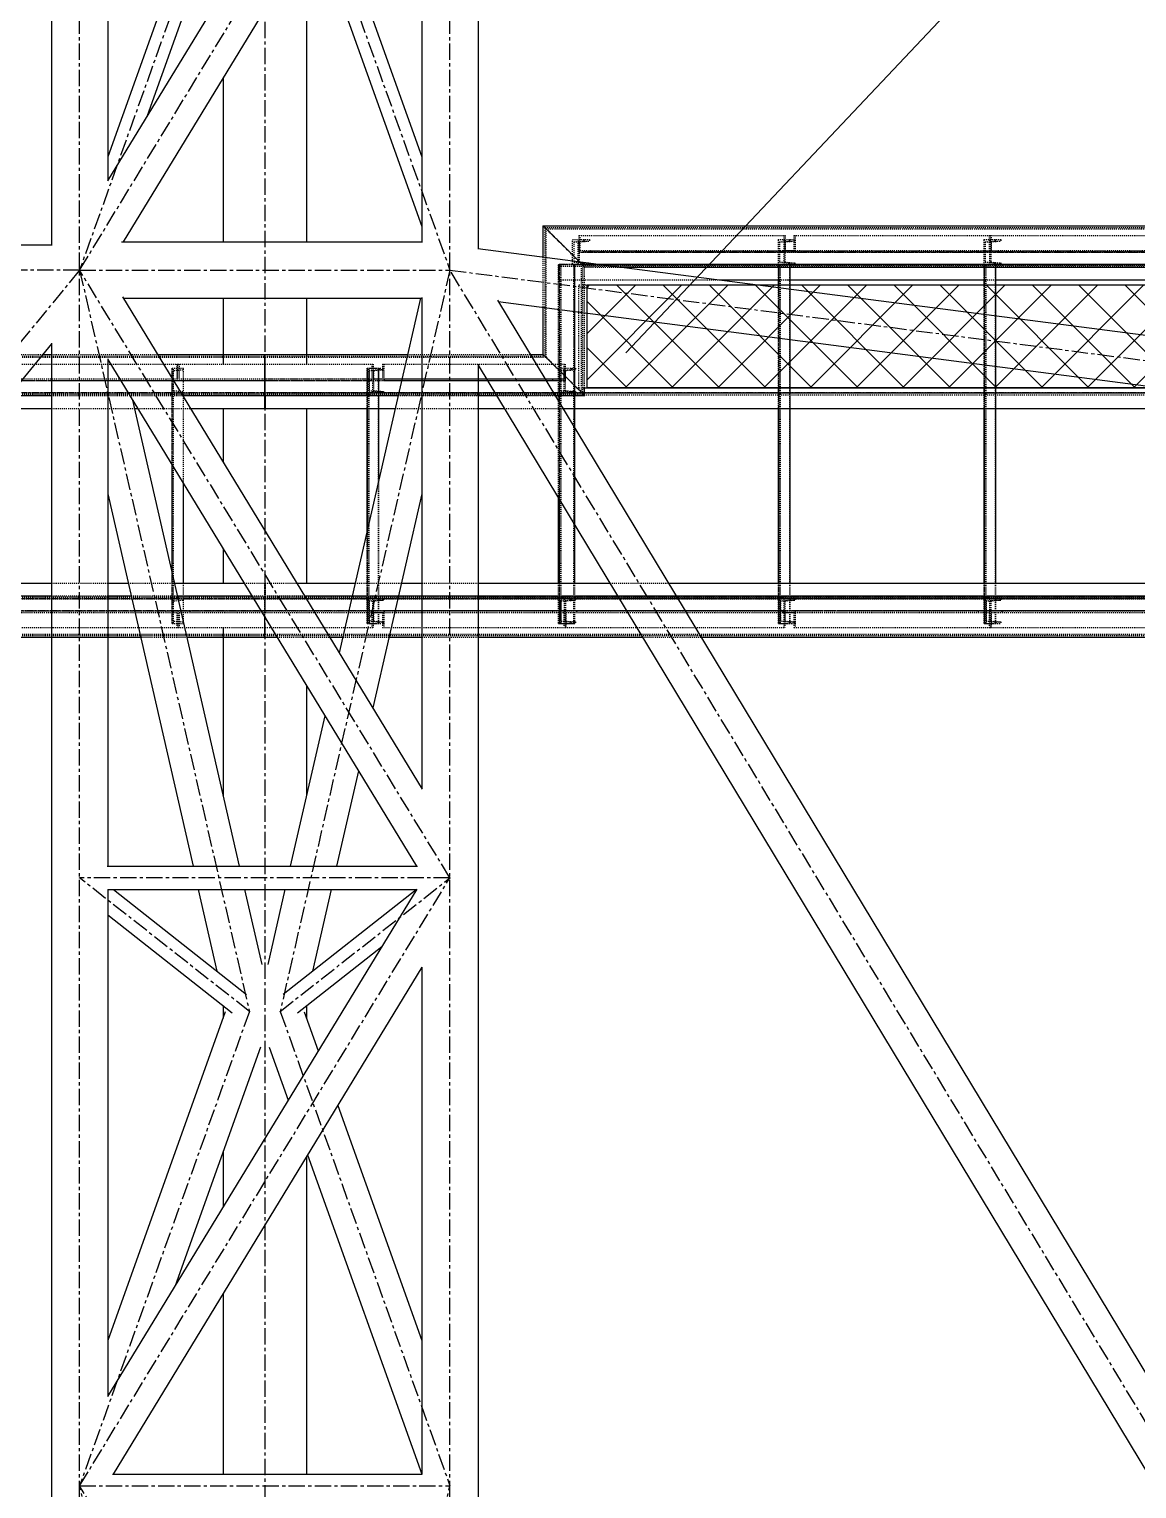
# Model space of a CAD drawing. Header units: millimetres. Extents: x 5143 to 30813, y 232 to 21408.
# Drawn here: x 21620 to 22159, y 16928 to 17637 of the extents above; entities that cross this region are included whole.
import ezdxf

# ---------------------------------------------------------------- set-up
doc = ezdxf.new("R2010")
doc.units = ezdxf.units.MM
doc.header["$LTSCALE"] = 0.25
for name, pattern in [('CENTER', [50.8, 31.75, -6.35, 6.35, -6.35]), ('XKITLINE00', [0]), ('XKITLINE02', [4, 2, -2]), ('XKITLINE03', [6, 3, -1, 1, -1])]:
    doc.linetypes.add(name, pattern=pattern)
doc.styles.add('ROMANS', font='romans.shx')
doc.dimstyles.new('MD300', dxfattribs={"dimtxt": 2.5, "dimasz": 2.5, "dimexe": 1, "dimexo": 1, "dimgap": 0.5, "dimtad": 1, "dimdec": 1, "dimlfac": 50, "dimrnd": 0.5, "dimdsep": 46, "dimtxsty": 'ROMANS', "dimcen": 1, "dimclrd": 146, "dimclre": 146, "dimclrt": 30, "dimadec": 1, "dimazin": 2, "dimtfac": 1, "dimtdec": 1, "dimtmove": 0, "dimatfit": 1, "dimfxl": 1, "dimtolj": 1, "dimtzin": 0, "dimlwd": -1, "dimlwe": -1, "dimarcsym": 0})

msp = doc.modelspace()

# ---------------------------------------------------------------- hatches: boundary and pattern name
h = msp.add_hatch()
h.set_pattern_fill('ANSI37', color=1, scale=5, style=0)
h.set_pattern_definition([(45, (-48965.991, -8893.855), (-11.22532, 11.22532), []), (135, (-48965.991, -8893.855), (-11.22532, -11.22532), [])])
h.paths.add_polyline_path([(22787.51, 17512.77), (22787.51, 17462.77), (21891.71, 17462.77), (21891.71, 17512.77)])

# ---------------------------------------------------------------- linework, layer by layer
at = {"color": 8, "linetype": 'XKITLINE00'}
for p, q in [((21631.35, 18041.93), (21631.35, 17532.17)), ((21838.65, 18041.93), (21838.65, 17530.49)), ((21808.88, 17810.02), (21658.6, 17563.35)), ((21658.65, 17809.89), (21658.65, 17563.42)), ((21811.35, 17772), (21666.13, 17533.63)), ((21811.35, 17772.12), (21811.35, 17533.63)), ((21719.25, 17744.43), (21658.65, 17575.05)), ((21728.24, 17735.72), (21677.9, 17595.03)), ((21766.95, 17699.13), (21811.35, 17575.05)), ((21759.32, 17686.61), (21811.35, 17541.22)), ((21755.3, 17680), (21755.3, 17533.63)), ((21714.7, 17613.36), (21714.7, 17533.63)), ((20198.34, 17532.17), (21631.69, 17532.17)), ((21665.41, 17533.63), (21811.65, 17533.63)), ((21838.48, 17530.52), (22823.91, 17402.45)), ((21645.14, 17523.06), (21645.14, 17523.02)), ((21645.14, 17523.02), (21645.14, 17522.94)), ((21825.14, 17523.06), (21825.14, 17523.02)), ((21825.14, 17523.02), (21825.14, 17522.94)), ((21665.79, 17506.9), (21811.49, 17267.74)), ((21666.13, 17506.33), (21811.35, 17506.33)), ((21714.7, 17506.33), (21714.7, 17474.25)), ((21755.3, 17506.33), (21755.3, 17474.25)), ((21810.64, 17506.33), (21771.17, 17333.93)), ((21811.35, 17506.6), (21811.35, 17267.98)), ((21848.07, 17505.35), (22385.85, 16615.03)), ((21848.49, 17504.65), (22823.8, 17377.89)), ((21631.35, 17484.14), (20930.75, 16630.13)), ((21631.35, 17484.42), (21631.35, 16860.12)), ((21658.65, 17476.8), (21658.65, 17230.18)), ((21658.65, 17476.53), (21808.73, 17230.18)), ((21838.65, 17474.19), (21838.65, 16860.12)), ((21838.65, 17473.83), (22370.24, 16593.74)), ((21714.7, 17460.55), (21714.7, 17460.27)), ((21755.3, 17460.55), (21755.3, 17460.27)), ((21670.71, 17456.73), (21722.58, 17230.18)), ((21714.7, 17452.77), (21714.7, 17426.62)), ((21755.3, 17452.77), (21755.3, 17367.78)), ((21658.65, 17411.3), (21700.11, 17230.18)), ((21811.35, 17411.3), (21787.5, 17307.13)), ((21714.7, 17384.53), (21714.7, 17367.78)), ((21714.7, 17360.28), (21714.7, 17360)), ((21755.3, 17360.28), (21755.3, 17360)), ((21714.7, 17346.28), (21714.7, 17264.62)), ((21755.3, 17317.89), (21755.3, 17264.62)), ((21764.16, 17303.34), (21747.41, 17230.18)), ((21780.49, 17276.54), (21769.88, 17230.18)), ((21658.46, 17230.18), (21809.23, 17230.18)), ((21808.89, 17219.12), (21658.59, 16972.43)), ((21658.65, 17218.97), (21658.65, 16972.51)), ((21658.65, 17218.88), (21808.74, 17218.88)), ((21661.4, 17218.88), (21726.17, 17167.94)), ((21702.7, 17218.88), (21711.77, 17179.27)), ((21725.17, 17218.88), (21733.52, 17182.39)), ((21744.82, 17218.88), (21736.47, 17182.39)), ((21743.89, 17168), (21808.59, 17218.88)), ((21767.29, 17218.88), (21758.22, 17179.27)), ((21658.65, 17206.54), (21719.08, 17159.01)), ((21750.88, 17158.99), (21791.91, 17191.26)), ((21811.35, 17181.09), (21661.28, 16934.78)), ((21811.35, 17181.23), (21811.35, 16934.78)), ((21714.7, 17162.46), (21714.7, 17156.38)), ((21755.3, 17162.46), (21755.3, 17156.38)), ((21715.82, 17159.52), (21658.65, 16999.73)), ((21754.19, 17159.45), (21760.98, 17140.49)), ((21732.89, 17142.22), (21691.41, 17026.3)), ((21737.08, 17142.29), (21746.33, 17116.44)), ((21770.46, 17113.99), (21811.35, 16999.73)), ((21714.7, 17091.37), (21714.7, 17064.52)), ((21755.3, 17089.09), (21755.3, 16934.78)), ((21755.81, 17089.93), (21811.33, 16934.78)), ((21714.7, 17022.45), (21714.7, 16934.78)), ((21661, 16934.78), (21811.48, 16934.78))]:
    msp.add_line(p, q, dxfattribs=at)
at = {"color": 8, "linetype": 'CENTER'}
for p, q in [((21645, 16860.12), (21645, 18041.93)), ((21825, 16860.12), (21825, 18041.93)), ((21735, 17970.86), (21735, 16802.03)), ((21645, 17519.98), (21825, 17815.44)), ((21727.5, 17750.55), (21645, 17519.98)), ((21742.5, 17750.55), (21825, 17519.98)), ((21645, 17519.98), (20185, 15740.27)), ((21645, 17519.98), (20185, 17519.98)), ((21645, 17519.98), (21727.5, 17159.65)), ((21825, 17224.53), (21645, 17519.98)), ((21645, 17519.98), (21825, 17519.98)), ((21825, 17519.98), (21742.5, 17159.65)), ((22900, 15740.27), (21825, 17519.98)), ((21825, 17519.98), (22900, 17380.27)), ((21727.5, 17159.65), (21645, 17224.53)), ((21645, 16929.08), (21825, 17224.53)), ((21825, 17224.53), (21645, 17224.53)), ((21742.5, 17159.65), (21825, 17224.53)), ((21727.5, 17159.65), (21645, 16929.08)), ((21742.5, 17159.65), (21825, 16929.08)), ((21727.5, 16580.93), (21645, 16929.08)), ((21825, 16632.17), (21645, 16929.08)), ((21645, 16929.08), (21825, 16929.08)), ((21742.5, 16580.93), (21825, 16929.08))]:
    msp.add_line(p, q, dxfattribs=at)
at = {"color": 7, "linetype": 'XKITLINE00'}
for p, q in [((21870.21, 17541.47), (22809.22, 17541.47)), ((21870.37, 17541.32), (21870.21, 17541.47)), ((21883.1, 17528.83), (21870.37, 17541.47)), ((21870.37, 17526.37), (21870.37, 17541.47)), ((21887.88, 17524.1), (21883.1, 17528.83)), ((21908.09, 17521.47), (22789.07, 17521.47)), ((21984.94, 17512.77), (21984.94, 17521.47)), ((21990.44, 17512.77), (21990.44, 17521.47)), ((22084.92, 17512.77), (22084.92, 17521.47)), ((22090.42, 17512.77), (22090.42, 17521.47)), ((21955.75, 17515.27), (21984.94, 17515.27)), ((21974.99, 17512.77), (22791.51, 17512.77)), ((21984.66, 17512.77), (21984.66, 17515.27)), ((21988.8, 17515.27), (22084.92, 17515.27)), ((22084.64, 17512.77), (22084.64, 17515.27)), ((22089.93, 17515.27), (22184.9, 17515.27)), ((21870.37, 17478.97), (21870.37, 17501.8)), ((21891.71, 17462.77), (21891.71, 17499.03)), ((21627.1, 17478.97), (21631.35, 17478.97)), ((21682.81, 17478.97), (21734.99, 17478.97)), ((21734.99, 17458.97), (21734.99, 17478.97)), ((21734.99, 17478.97), (21735.07, 17478.97)), ((21735.06, 17477.59), (21734.99, 17477.82)), ((21734.99, 17474.25), (21735.06, 17474.25)), ((21735.06, 17477.59), (21735.06, 17460.35)), ((21735.07, 17478.97), (21735.07, 17458.97)), ((21735.07, 17478.97), (21804.37, 17478.97)), ((21864, 17478.97), (21870.37, 17478.97)), ((21883.1, 17466.33), (21870.37, 17478.97)), ((21734.99, 17466.25), (21735.06, 17466.25)), ((21734.99, 17460.12), (21735.06, 17460.35)), ((21735, 17460.27), (21735.04, 17460.27)), ((21890.37, 17459.13), (21883.1, 17466.33)), ((21889.9, 17462.77), (22170.68, 17462.77)), ((21890.37, 17459.12), (21890.37, 17462.77)), ((21890.37, 17460.27), (22189.91, 17460.27)), ((21984.66, 17460.27), (21984.66, 17462.77)), ((21984.94, 17460.27), (21984.94, 17462.77)), ((21990.44, 17460.27), (21990.44, 17462.77)), ((22084.64, 17460.27), (22084.64, 17462.77)), ((22084.92, 17460.27), (22084.92, 17462.77)), ((22090.42, 17460.27), (22090.42, 17462.77)), ((21605.62, 17452.77), (21631.35, 17452.77)), ((21610.7, 17458.97), (21631.35, 17458.97)), ((21671.62, 17452.77), (21673.12, 17452.77)), ((21694.99, 17458.97), (21734.99, 17458.97)), ((21698.76, 17452.77), (21735, 17452.77)), ((21734.99, 17458.97), (21799.79, 17458.97)), ((21735, 17452.77), (21735, 17458.97)), ((21735.01, 17452.77), (21735.02, 17458.97)), ((21735.01, 17452.77), (21735.4, 17452.77)), ((21735.4, 17452.77), (21735.39, 17458.97)), ((21735.42, 17452.77), (21735.42, 17458.97)), ((21735.42, 17452.77), (21798.37, 17452.77)), ((21784.71, 17393.09), (21784.71, 17452.77)), ((21784.98, 17394.29), (21784.98, 17452.77)), ((21790.48, 17418.31), (21790.48, 17452.77)), ((21838.65, 17458.97), (21847.62, 17458.97)), ((21838.65, 17452.77), (21851.36, 17452.77)), ((21876.08, 17458.97), (21890.52, 17458.97)), ((21879.82, 17452.77), (22247.62, 17452.77)), ((21885.71, 17443.02), (21885.71, 17452.77)), ((21890.52, 17458.97), (21890.37, 17459.12)), ((21984.66, 17367.78), (21984.66, 17452.77)), ((21984.94, 17367.78), (21984.94, 17452.77)), ((21990.44, 17367.78), (21990.44, 17452.77)), ((22084.64, 17367.78), (22084.64, 17452.77)), ((22084.92, 17367.78), (22084.92, 17452.77)), ((22090.42, 17367.78), (22090.42, 17452.77)), ((21690, 17372.5), (21690, 17425.07)), ((21695.5, 17367.78), (21695.5, 17416.04)), ((21877.79, 17367.78), (21877.79, 17409.01)), ((21878.21, 17367.78), (21878.21, 17408.32)), ((21885.71, 17367.78), (21885.71, 17395.9)), ((21535.89, 17367.78), (21631.35, 17367.78)), ((21658.65, 17367.78), (21668.61, 17367.78)), ((21691.08, 17367.78), (21724.9, 17367.78)), ((21750.55, 17367.78), (21778.91, 17367.78)), ((21801.38, 17367.78), (21811.35, 17367.78)), ((21838.65, 17367.78), (21902.7, 17367.78)), ((21931.17, 17367.78), (22823.8, 17367.78)), ((21530.81, 17361.59), (21631.35, 17361.59)), ((21658.65, 17361.59), (21670.03, 17361.59)), ((21692.49, 17361.59), (21728.67, 17361.59)), ((21754.32, 17361.59), (21777.5, 17361.59)), ((21799.96, 17361.59), (21811.35, 17361.59)), ((21838.65, 17361.59), (21906.44, 17361.59)), ((21934.9, 17361.59), (22823.8, 17361.59)), ((21734.99, 17341.59), (21734.99, 17351.21)), ((21734.99, 17346.28), (21735.06, 17346.28)), ((21735.06, 17342.97), (21735.06, 17351.11)), ((21735.07, 17341.59), (21735.07, 17351.08)), ((21514.4, 17341.59), (21631.35, 17341.59)), ((21658.65, 17341.59), (21674.61, 17341.59)), ((21697.07, 17341.59), (21734.99, 17341.59)), ((21734.99, 17342.74), (21735.06, 17342.97)), ((21734.99, 17341.59), (21740.86, 17341.59)), ((21766.5, 17341.59), (21772.92, 17341.59)), ((21795.38, 17341.59), (21811.35, 17341.59)), ((21838.65, 17341.59), (21918.52, 17341.59)), ((21946.98, 17341.59), (22823.8, 17341.59))]:
    msp.add_line(p, q, dxfattribs=at)
at = {"color": 3, "linetype": 'XKITLINE02'}
for p, q in [((21870.21, 17541.47), (21870.37, 17541.47)), ((21883.1, 17528.83), (21870.37, 17541.47)), ((21871.07, 17540.62), (21870.37, 17541.32)), ((21870.37, 17541.31), (21871.22, 17540.47)), ((21871.07, 17540.62), (22808.2, 17540.62)), ((21871.07, 17540.62), (21871.75, 17540.09)), ((21871.22, 17540.47), (21871.75, 17540.08)), ((21871.22, 17477.97), (21871.22, 17540.47)), ((21871.75, 17540.09), (22807.81, 17540.09)), ((21889.11, 17522.85), (21871.75, 17540.09)), ((21888.98, 17522.98), (21871.75, 17540.08)), ((21871.75, 17477.58), (21871.75, 17540.08)), ((21884.54, 17534.77), (21892.76, 17534.77)), ((21884.54, 17522.77), (21884.54, 17534.77)), ((21885.24, 17533.71), (21890.04, 17534.09)), ((21885.24, 17533.71), (21887.96, 17533.71)), ((21885.24, 17533.71), (21885.24, 17523.84)), ((21887.26, 17522.77), (21887.26, 17534.77)), ((21887.71, 17536.75), (21987.89, 17536.75)), ((21887.71, 17536.75), (21887.71, 17528.75)), ((21887.96, 17533.71), (21892.76, 17534.09)), ((21887.96, 17523.84), (21887.96, 17533.71)), ((21888.28, 17529.55), (21888.28, 17536.75)), ((21890.04, 17534.77), (21890.04, 17534.09)), ((21890.04, 17534.09), (21892.76, 17534.09)), ((21892.76, 17534.77), (21892.76, 17534.09)), ((21984.52, 17534.77), (21992.73, 17534.77)), ((21984.52, 17534.77), (21984.52, 17522.77)), ((21985.22, 17533.71), (21990.02, 17534.09)), ((21985.22, 17533.71), (21987.94, 17533.71)), ((21985.22, 17533.71), (21985.22, 17523.84)), ((21987.24, 17534.77), (21987.24, 17522.77)), ((21987.32, 17536.75), (21987.32, 17528.75)), ((21987.89, 17536.75), (21987.89, 17529.55)), ((21987.94, 17533.71), (21992.73, 17534.09)), ((21987.94, 17523.84), (21987.94, 17533.71)), ((21990.02, 17534.77), (21990.02, 17534.09)), ((21990.02, 17534.09), (21992.73, 17534.09)), ((21992.17, 17536.75), (21992.17, 17529.55)), ((21992.17, 17536.75), (22087.66, 17536.75)), ((21992.73, 17534.77), (21992.73, 17534.09)), ((21992.76, 17536.75), (21992.76, 17528.75)), ((22084.5, 17534.77), (22092.71, 17534.77)), ((22084.5, 17534.77), (22084.5, 17522.77)), ((22085.2, 17533.71), (22090, 17534.09)), ((22085.2, 17533.71), (22087.91, 17533.71)), ((22085.2, 17533.71), (22085.2, 17523.84)), ((22087.07, 17536.75), (22087.07, 17529.55)), ((22087.21, 17534.77), (22087.21, 17522.77)), ((22087.66, 17536.75), (22087.66, 17528.75)), ((22087.67, 17536.75), (22187.85, 17536.75)), ((22087.67, 17536.75), (22087.67, 17528.75)), ((22087.91, 17533.71), (22092.71, 17534.09)), ((22087.91, 17533.71), (22087.91, 17523.84)), ((22088.24, 17529.55), (22088.24, 17536.75)), ((22090, 17534.77), (22090, 17534.09)), ((22090, 17534.09), (22092.71, 17534.09)), ((22092.71, 17534.77), (22092.71, 17534.09)), ((21870.37, 17478.97), (21870.37, 17526.37)), ((21890.52, 17521.47), (21883.1, 17528.83)), ((21885.24, 17523.84), (21887.96, 17523.84)), ((21885.24, 17523.84), (21890.04, 17523.45)), ((21887.71, 17528.75), (21993, 17528.75)), ((21890.37, 17521.63), (21887.88, 17524.1)), ((21887.96, 17523.84), (21892.76, 17523.45)), ((21888.28, 17529.55), (21992.17, 17529.55)), ((21890.04, 17523.45), (21892.76, 17523.45)), ((21890.04, 17523.45), (21890.04, 17522.77)), ((21892.76, 17523.45), (21892.76, 17522.77)), ((21893.39, 17529.55), (21893.39, 17528.75)), ((21985.22, 17523.84), (21987.94, 17523.84)), ((21985.22, 17523.84), (21990.02, 17523.45)), ((21986.83, 17529.55), (21986.83, 17528.75)), ((21986.83, 17529.55), (22087.07, 17529.55)), ((21986.83, 17528.75), (22087.66, 17528.75)), ((21987.32, 17529.55), (21993, 17529.55)), ((21987.94, 17523.84), (21992.73, 17523.45)), ((21990.02, 17523.45), (21992.73, 17523.45)), ((21990.02, 17523.45), (21990.02, 17522.77)), ((21992.73, 17523.45), (21992.73, 17522.77)), ((21993, 17529.55), (21993, 17528.75)), ((22081.73, 17529.55), (22081.73, 17528.75)), ((22085.01, 17528.75), (22087.66, 17528.75)), ((22085.2, 17523.84), (22087.91, 17523.84)), ((22085.2, 17523.84), (22090, 17523.45)), ((22087.67, 17528.75), (22192.96, 17528.75)), ((22087.91, 17523.84), (22092.71, 17523.45)), ((22088.24, 17529.55), (22192.13, 17529.55)), ((22090, 17523.45), (22092.71, 17523.45)), ((22090, 17523.45), (22090, 17522.77)), ((22092.71, 17523.45), (22092.71, 17522.77)), ((22093.34, 17529.55), (22093.34, 17528.75)), ((21877.79, 17522.77), (22797.01, 17522.77)), ((21877.79, 17522.77), (21877.79, 17515.27)), ((21877.79, 17522.77), (21885.71, 17522.77)), ((21877.79, 17409.01), (21877.79, 17522.77)), ((21877.82, 17521.92), (21877.81, 17515.27)), ((21877.82, 17521.92), (22796.98, 17521.92)), ((21878.19, 17521.92), (21878.2, 17515.27)), ((21878.21, 17522.77), (21878.21, 17515.27)), ((21878.21, 17408.32), (21878.21, 17522.77)), ((21878.67, 17348.27), (21878.67, 17522.77)), ((21879.04, 17348.27), (21879.04, 17522.77)), ((21884.54, 17522.77), (21892.76, 17522.77)), ((21885.29, 17348.27), (21885.29, 17522.77)), ((21885.31, 17348.27), (21885.31, 17522.77)), ((21885.69, 17348.27), (21885.69, 17522.77)), ((21885.71, 17452.77), (21885.71, 17522.77)), ((21888.98, 17522.98), (21889.52, 17522.31)), ((21888.98, 17460.48), (21888.98, 17522.98)), ((21889.11, 17522.85), (22790.44, 17522.85)), ((21889.11, 17522.85), (21889.51, 17522.32)), ((21889.51, 17522.32), (22789.77, 17522.32)), ((21889.51, 17522.32), (21890.36, 17521.47)), ((21889.52, 17522.31), (21890.37, 17521.47)), ((21889.52, 17459.81), (21889.52, 17522.31)), ((21890.36, 17521.47), (21908.09, 17521.47)), ((21890.37, 17462.77), (21890.37, 17521.63)), ((21984.52, 17522.77), (21992.73, 17522.77)), ((21984.66, 17522.77), (21990.44, 17522.77)), ((21984.66, 17515.27), (21984.66, 17522.77)), ((21984.94, 17521.47), (21984.94, 17522.77)), ((21985.39, 17348.27), (21985.39, 17522.77)), ((21985.62, 17348.27), (21985.62, 17522.77)), ((21990.16, 17348.27), (21990.16, 17522.77)), ((21990.18, 17348.27), (21990.18, 17522.77)), ((21990.42, 17348.27), (21990.42, 17522.77)), ((21990.44, 17521.47), (21990.44, 17522.77)), ((22084.5, 17522.77), (22092.71, 17522.77)), ((22084.64, 17522.77), (22090.42, 17522.77)), ((22084.64, 17515.27), (22084.64, 17522.77)), ((22084.92, 17521.47), (22084.92, 17522.77)), ((22085.37, 17348.27), (22085.37, 17522.77)), ((22085.59, 17348.27), (22085.59, 17522.77)), ((22090.14, 17348.27), (22090.14, 17522.77)), ((22090.16, 17348.27), (22090.16, 17522.77)), ((22090.4, 17348.27), (22090.4, 17522.77)), ((22090.42, 17521.47), (22090.42, 17522.77)), ((21877.79, 17515.27), (21955.75, 17515.27)), ((21887.71, 17462.77), (21887.71, 17512.77)), ((21887.71, 17512.77), (22789.06, 17512.77)), ((21891.71, 17499.03), (21891.71, 17512.77)), ((21906.59, 17512.77), (21974.99, 17512.77)), ((21984.66, 17462.77), (21984.66, 17512.77)), ((21984.94, 17515.27), (21988.8, 17515.27)), ((21984.94, 17462.77), (21984.94, 17512.77)), ((21990.44, 17462.77), (21990.44, 17512.77)), ((22084.64, 17462.77), (22084.64, 17512.77)), ((22084.92, 17515.27), (22089.93, 17515.27)), ((22084.92, 17462.77), (22084.92, 17512.77)), ((22090.42, 17462.77), (22090.42, 17512.77)), ((17635, 17478.12), (21734.99, 17478.12)), ((17635, 17477.59), (21734.99, 17477.59)), ((21594.89, 17474.25), (21631.35, 17474.25)), ((21595.59, 17478.97), (21627.1, 17478.97)), ((21631.35, 17478.97), (21682.81, 17478.97)), ((21631.35, 17474.25), (21692.75, 17474.25)), ((21692.17, 17474.25), (21692.17, 17467.05)), ((21692.75, 17466.25), (21692.75, 17474.25)), ((21692.75, 17474.25), (21734.99, 17474.25)), ((21692.75, 17466.25), (21692.75, 17474.25)), ((21693.33, 17474.25), (21693.33, 17467.05)), ((21733.8, 17474.25), (21734.99, 17474.25)), ((21734.92, 17478.97), (21734.99, 17478.97)), ((21734.92, 17478.97), (21734.99, 17478.97)), ((21734.92, 17478.97), (21734.92, 17478.12)), ((21734.92, 17478.12), (21871.07, 17478.12)), ((21734.99, 17477.82), (21734.92, 17478.12)), ((21735.06, 17477.59), (21871.75, 17477.59)), ((21735.06, 17474.25), (21787.7, 17474.25)), ((21787.11, 17474.25), (21787.11, 17466.25)), ((21787.7, 17474.25), (21787.7, 17467.05)), ((21792.2, 17474.25), (21880.96, 17474.27)), ((21792.2, 17474.25), (21792.2, 17467.05)), ((21792.2, 17474.25), (21792.81, 17474.25)), ((21792.81, 17474.25), (21792.81, 17466.25)), ((21804.37, 17478.97), (21864, 17478.97)), ((21870.21, 17478.97), (21871.07, 17478.12)), ((21870.37, 17478.97), (21870.37, 17478.97)), ((21870.37, 17478.81), (21870.37, 17478.97)), ((21883.1, 17466.33), (21870.37, 17478.97)), ((21870.37, 17478.81), (21871.22, 17477.97)), ((21871.07, 17478.12), (21871.75, 17477.59)), ((21871.22, 17477.97), (21871.75, 17477.58)), ((21871.75, 17477.59), (21889.11, 17460.35)), ((21871.75, 17477.58), (21888.98, 17460.48)), ((21880.35, 17474.27), (21880.35, 17467.07)), ((21880.96, 17474.27), (21880.96, 17466.27)), ((21589.66, 17467.05), (21692.17, 17467.05)), ((21686.94, 17467.05), (21686.94, 17466.25)), ((21690, 17472.27), (21695.5, 17472.27)), ((21690, 17460.27), (21690, 17472.27)), ((21690, 17348.27), (21690, 17472.27)), ((21690, 17472.27), (21695.5, 17472.27)), ((21690.7, 17348.27), (21690.7, 17472.27)), ((21690.7, 17471.21), (21695.5, 17471.59)), ((21690.7, 17461.34), (21690.7, 17471.21)), ((21693.33, 17467.05), (21792.97, 17467.05)), ((21695.5, 17471.59), (21695.5, 17472.27)), ((21695.5, 17348.27), (21695.5, 17472.27)), ((21698.61, 17467.05), (21698.61, 17466.25)), ((21733.57, 17467.05), (21792.97, 17467.05)), ((21784.71, 17472.27), (21790.48, 17472.27)), ((21784.71, 17452.77), (21784.71, 17472.27)), ((21784.98, 17472.27), (21792.78, 17472.27)), ((21784.98, 17460.27), (21784.98, 17472.27)), ((21784.98, 17452.77), (21784.98, 17472.27)), ((21785.43, 17348.27), (21785.43, 17472.27)), ((21785.66, 17348.27), (21785.66, 17472.27)), ((21785.68, 17471.21), (21790.48, 17471.59)), ((21785.68, 17471.21), (21787.98, 17471.21)), ((21785.68, 17471.21), (21785.68, 17461.34)), ((21786.69, 17467.05), (21874.85, 17467.07)), ((21786.69, 17467.05), (21786.69, 17466.25)), ((21786.69, 17467.05), (21792.2, 17467.05)), ((21787.28, 17472.27), (21787.28, 17460.27)), ((21787.98, 17471.21), (21792.78, 17471.59)), ((21787.98, 17461.34), (21787.98, 17471.21)), ((21790.21, 17348.27), (21790.21, 17472.27)), ((21790.22, 17348.27), (21790.22, 17472.27)), ((21790.47, 17348.27), (21790.47, 17472.27)), ((21790.48, 17472.27), (21790.48, 17471.59)), ((21790.48, 17452.77), (21790.48, 17472.27)), ((21790.48, 17471.59), (21792.78, 17471.59)), ((21792.2, 17467.05), (21880.35, 17467.07)), ((21792.78, 17472.27), (21792.78, 17471.59)), ((21792.97, 17467.05), (21792.97, 17466.25)), ((21874.85, 17467.07), (21874.85, 17466.27)), ((21874.85, 17467.07), (21880.35, 17467.07)), ((21878.21, 17472.27), (21886.01, 17472.27)), ((21878.21, 17460.27), (21878.21, 17472.27)), ((21878.91, 17471.21), (21883.71, 17471.59)), ((21878.91, 17471.21), (21881.21, 17471.21)), ((21878.91, 17461.34), (21878.91, 17471.21)), ((21880.51, 17460.27), (21880.51, 17472.27)), ((21881.21, 17471.21), (21886.01, 17471.59)), ((21881.21, 17461.34), (21881.21, 17471.21)), ((21883.71, 17472.27), (21883.71, 17471.59)), ((21883.71, 17471.59), (21886.01, 17471.59)), ((21886.01, 17472.27), (21886.01, 17471.59)), ((17635, 17460.35), (21734.99, 17460.35)), ((17635, 17460.27), (21735, 17460.27)), ((17635, 17459.82), (21734.99, 17459.82)), ((17635, 17459.42), (21735, 17459.42)), ((21589.66, 17466.25), (21692.75, 17466.25)), ((21631.35, 17466.25), (21692.75, 17466.25)), ((21690, 17460.27), (21695.5, 17460.27)), ((21690.7, 17461.34), (21695.5, 17460.95)), ((21692.75, 17466.25), (21792.97, 17466.25)), ((21695.5, 17460.27), (21695.5, 17460.95)), ((21734.92, 17459.82), (21734.99, 17460.12)), ((21734.92, 17459.82), (21889.51, 17459.82)), ((21734.92, 17459.82), (21734.92, 17458.97)), ((21735, 17458.97), (21735, 17460.27)), ((21735, 17460.27), (21735, 17452.77)), ((21735.02, 17459.42), (22952.29, 17459.42)), ((21735.02, 17458.97), (21735.02, 17459.42)), ((21735.04, 17460.27), (21890.37, 17460.27)), ((21735.06, 17466.25), (21787.11, 17466.25)), ((21735.06, 17460.35), (21889.11, 17460.35)), ((21735.39, 17458.97), (21735.39, 17459.42)), ((21735.42, 17458.97), (21735.42, 17460.27)), ((21784.98, 17460.27), (21792.78, 17460.27)), ((21785.68, 17461.34), (21787.98, 17461.34)), ((21785.68, 17461.34), (21790.48, 17460.95)), ((21786.69, 17466.25), (21874.85, 17466.27)), ((21786.69, 17466.25), (21792.81, 17466.25)), ((21787.98, 17461.34), (21792.78, 17460.95)), ((21790.48, 17460.95), (21792.78, 17460.95)), ((21790.48, 17460.95), (21790.48, 17460.27)), ((21792.78, 17460.95), (21792.78, 17460.27)), ((21792.81, 17466.25), (21880.96, 17466.27)), ((21874.85, 17466.27), (21880.96, 17466.27)), ((21878.21, 17460.27), (21886.01, 17460.27)), ((21878.91, 17461.34), (21881.21, 17461.34)), ((21878.91, 17461.34), (21883.71, 17460.95)), ((21881.21, 17461.34), (21886.01, 17460.95)), ((21890.37, 17459.12), (21883.1, 17466.33)), ((21883.71, 17460.95), (21886.01, 17460.95)), ((21883.71, 17460.95), (21883.71, 17460.27)), ((21886.01, 17460.95), (21886.01, 17460.27)), ((21887.71, 17462.77), (21889.9, 17462.77)), ((21888.98, 17460.48), (21889.52, 17459.81)), ((21889.11, 17460.35), (21889.51, 17459.82)), ((21889.51, 17459.82), (21890.36, 17458.97)), ((21889.52, 17459.81), (21890.37, 17458.97)), ((21984.66, 17452.77), (21984.66, 17460.27)), ((21984.94, 17452.77), (21984.94, 17460.27)), ((21990.44, 17452.77), (21990.44, 17460.27)), ((22084.64, 17452.77), (22084.64, 17460.27)), ((22084.92, 17452.77), (22084.92, 17460.27)), ((22090.42, 17452.77), (22090.42, 17460.27)), ((17635, 17458.97), (21694.99, 17458.97)), ((21631.35, 17452.77), (21671.62, 17452.77)), ((21673.12, 17452.77), (21698.76, 17452.77)), ((21734.92, 17458.97), (21734.99, 17458.97)), ((21735, 17452.77), (21735.01, 17452.77)), ((21735, 17452.77), (21735.01, 17452.77)), ((21735.4, 17452.77), (21735.42, 17452.77)), ((21735.4, 17452.77), (21735.42, 17452.77)), ((21735.4, 17452.77), (21735.42, 17452.77)), ((21798.37, 17452.77), (22951.92, 17452.77)), ((21799.79, 17458.97), (21838.65, 17458.97)), ((21838.3, 17452.77), (21838.65, 17452.77)), ((21847.62, 17458.97), (21876.08, 17458.97)), ((21851.36, 17452.77), (21879.82, 17452.77)), ((21890.37, 17458.97), (21890.37, 17459.13)), ((21885.71, 17395.9), (21885.71, 17443.02)), ((21790.48, 17348.27), (21790.48, 17418.31)), ((21784.71, 17348.27), (21784.71, 17393.09)), ((21784.98, 17348.27), (21784.98, 17394.29)), ((21631.35, 17367.78), (21658.65, 17367.78)), ((21668.61, 17367.78), (21691.08, 17367.78)), ((21690, 17348.27), (21690, 17372.5)), ((21695.5, 17348.27), (21695.5, 17367.78)), ((21724.9, 17367.78), (21735, 17367.78)), ((21735, 17360.28), (21735, 17367.78)), ((21735, 17367.78), (21735, 17360.28)), ((21735, 17367.78), (21735.01, 17367.78)), ((21735, 17367.78), (21750.55, 17367.78)), ((21735.02, 17361.13), (21735.01, 17367.78)), ((21735.39, 17361.13), (21735.4, 17367.78)), ((21735.4, 17367.78), (21735.42, 17367.78)), ((21735.42, 17360.28), (21735.42, 17367.78)), ((21778.91, 17367.78), (21801.38, 17367.78)), ((21811.35, 17367.78), (21838.65, 17367.78)), ((21877.79, 17348.27), (21877.79, 17367.78)), ((21878.21, 17348.27), (21878.21, 17367.78)), ((21885.71, 17348.27), (21885.71, 17367.78)), ((21902.7, 17367.78), (21931.17, 17367.78)), ((21984.66, 17348.27), (21984.66, 17367.78)), ((21984.94, 17348.27), (21984.94, 17367.78)), ((21990.44, 17348.27), (21990.44, 17367.78)), ((22084.64, 17348.27), (22084.64, 17367.78)), ((22084.92, 17348.27), (22084.92, 17367.78)), ((22090.42, 17348.27), (22090.42, 17367.78)), ((17635, 17361.13), (21735, 17361.13)), ((17635, 17360.74), (21734.99, 17360.74)), ((17635, 17360.28), (21735, 17360.28)), ((17635, 17360.21), (21734.99, 17360.21)), ((21631.35, 17361.59), (21658.65, 17361.59)), ((21670.03, 17361.59), (21692.49, 17361.59)), ((21690, 17360.27), (21695.5, 17360.27)), ((21690, 17348.27), (21690, 17360.27)), ((21695.5, 17359.59), (21695.5, 17360.27)), ((21728.67, 17361.59), (21734.99, 17361.59)), ((21734.92, 17361.59), (22952.64, 17361.59)), ((21734.92, 17361.59), (21734.92, 17360.74)), ((21734.92, 17360.74), (22952.56, 17360.74)), ((21734.92, 17360.74), (21735.06, 17360.21)), ((21734.99, 17351.21), (21734.99, 17361.59)), ((21735, 17360.28), (22952.32, 17360.28)), ((21735.02, 17361.13), (22952.29, 17361.13)), ((21735.06, 17360.21), (22952.63, 17360.21)), ((21735.06, 17351.11), (21735.06, 17360.21)), ((21735.07, 17361.59), (21754.32, 17361.59)), ((21735.07, 17351.08), (21735.07, 17361.59)), ((21777.5, 17361.59), (21799.96, 17361.59)), ((21784.98, 17360.27), (21792.78, 17360.27)), ((21784.98, 17360.27), (21784.98, 17348.27)), ((21787.28, 17360.27), (21787.28, 17348.27)), ((21790.48, 17360.27), (21790.48, 17359.59)), ((21792.78, 17360.27), (21792.78, 17359.59)), ((21811.35, 17361.59), (21838.65, 17361.59)), ((21838.3, 17361.13), (22951.93, 17361.13)), ((21838.3, 17360.28), (22951.9, 17360.28)), ((21878.21, 17360.28), (21886.01, 17360.28)), ((21878.21, 17360.28), (21878.21, 17348.28)), ((21880.51, 17360.28), (21880.51, 17348.28)), ((21883.71, 17360.28), (21883.71, 17359.6)), ((21886.01, 17360.28), (21886.01, 17359.6)), ((21906.44, 17361.59), (21934.9, 17361.59)), ((21984.94, 17360.27), (21992.73, 17360.27)), ((21984.94, 17360.27), (21984.94, 17348.27)), ((21987.24, 17360.27), (21987.24, 17348.27)), ((21990.44, 17360.27), (21990.44, 17359.59)), ((21992.73, 17360.27), (21992.73, 17359.59)), ((22084.92, 17360.27), (22092.71, 17360.27)), ((22084.92, 17360.27), (22084.92, 17348.27)), ((22087.21, 17360.27), (22087.21, 17348.27)), ((22090.42, 17360.27), (22090.42, 17359.59)), ((22092.71, 17360.27), (22092.71, 17359.59)), ((21589.66, 17354.29), (21692.75, 17354.29)), ((21589.66, 17353.49), (21692.17, 17353.49)), ((21686.94, 17354.29), (21686.94, 17353.49)), ((21690.7, 17359.21), (21695.5, 17359.59)), ((21690.7, 17349.34), (21690.7, 17359.21)), ((21692.17, 17353.49), (21692.17, 17346.29)), ((21692.75, 17354.29), (21692.75, 17346.29)), ((21692.75, 17354.28), (21792.97, 17354.28)), ((21692.75, 17354.28), (21692.75, 17346.28)), ((21693.33, 17353.48), (21792.97, 17353.48)), ((21693.33, 17353.48), (21693.33, 17346.28)), ((21698.61, 17354.28), (21698.61, 17353.48)), ((21785.68, 17359.21), (21790.48, 17359.59)), ((21785.68, 17359.21), (21787.98, 17359.21)), ((21785.68, 17359.21), (21785.68, 17349.34)), ((21786.69, 17354.29), (21880.96, 17354.29)), ((21786.69, 17354.29), (21786.69, 17353.49)), ((21786.69, 17353.49), (21880.35, 17353.49)), ((21787.11, 17354.28), (21787.11, 17346.28)), ((21787.7, 17353.48), (21787.7, 17346.28)), ((21787.98, 17359.21), (21792.78, 17359.59)), ((21787.98, 17349.34), (21787.98, 17359.21)), ((21790.48, 17359.59), (21792.78, 17359.59)), ((21792.2, 17353.49), (21792.2, 17346.29)), ((21792.81, 17354.29), (21792.81, 17346.29)), ((21792.97, 17354.28), (21792.97, 17353.48)), ((21874.85, 17354.29), (21874.85, 17353.49)), ((21878.91, 17359.21), (21883.71, 17359.6)), ((21878.91, 17359.21), (21881.21, 17359.21)), ((21878.91, 17359.21), (21878.91, 17349.34)), ((21880.35, 17353.49), (21880.35, 17346.29)), ((21880.96, 17354.29), (21992.81, 17354.29)), ((21880.96, 17354.29), (21880.96, 17346.29)), ((21880.96, 17354.29), (21880.96, 17346.29)), ((21881.21, 17359.21), (21886.01, 17359.6)), ((21881.21, 17359.21), (21881.21, 17349.34)), ((21881.51, 17353.49), (21992.81, 17353.49)), ((21881.51, 17346.29), (21881.51, 17353.49)), ((21883.71, 17359.6), (21886.01, 17359.6)), ((21886.45, 17354.29), (21886.45, 17353.49)), ((21985.64, 17359.21), (21990.44, 17359.59)), ((21985.64, 17359.21), (21987.94, 17359.21)), ((21985.64, 17359.21), (21985.64, 17349.34)), ((21986.83, 17354.29), (22087.66, 17354.29)), ((21986.83, 17354.29), (21986.83, 17353.49)), ((21986.83, 17353.49), (22087.07, 17353.49)), ((21987.32, 17354.29), (21987.32, 17346.29)), ((21987.87, 17353.49), (21987.87, 17346.29)), ((21987.94, 17359.21), (21992.73, 17359.59)), ((21987.94, 17349.34), (21987.94, 17359.21)), ((21990.44, 17359.59), (21992.73, 17359.59)), ((21992.17, 17353.49), (21992.17, 17346.29)), ((21992.76, 17354.29), (21992.76, 17346.29)), ((21992.81, 17354.29), (21992.81, 17353.49)), ((22081.73, 17354.29), (22081.73, 17353.49)), ((22085.62, 17359.21), (22090.42, 17359.59)), ((22085.62, 17359.21), (22087.91, 17359.21)), ((22085.62, 17359.21), (22085.62, 17349.34)), ((22087.07, 17353.49), (22087.07, 17346.29)), ((22087.66, 17354.29), (22087.66, 17346.29)), ((22087.67, 17354.29), (22192.96, 17354.29)), ((22087.67, 17354.29), (22087.67, 17346.29)), ((22087.91, 17359.21), (22092.71, 17359.59)), ((22087.91, 17359.21), (22087.91, 17349.34)), ((22088.24, 17353.49), (22192.96, 17353.49)), ((22088.24, 17346.29), (22088.24, 17353.49)), ((22090.42, 17359.59), (22092.71, 17359.59)), ((22093.34, 17354.29), (22093.34, 17353.49)), ((21594.89, 17346.29), (21692.75, 17346.29)), ((21690, 17348.27), (21695.5, 17348.27)), ((21690, 17348.27), (21695.5, 17348.27)), ((21690.7, 17349.34), (21695.5, 17348.95)), ((21692.75, 17346.28), (21734.99, 17346.28)), ((21695.5, 17348.27), (21695.5, 17348.95)), ((21735.06, 17346.28), (21787.7, 17346.28)), ((21784.71, 17348.27), (21790.48, 17348.27)), ((21784.98, 17348.27), (21792.78, 17348.27)), ((21785.68, 17349.34), (21787.98, 17349.34)), ((21785.68, 17349.34), (21790.48, 17348.95)), ((21787.98, 17349.34), (21792.78, 17348.95)), ((21790.48, 17348.95), (21792.78, 17348.95)), ((21790.48, 17348.95), (21790.48, 17348.27)), ((21792.2, 17346.29), (21880.96, 17346.29)), ((21792.78, 17348.95), (21792.78, 17348.27)), ((21877.79, 17348.27), (21885.71, 17348.27)), ((21878.21, 17348.28), (21886.01, 17348.28)), ((21878.91, 17349.34), (21881.21, 17349.34)), ((21878.91, 17349.34), (21883.71, 17348.96)), ((21880.96, 17346.29), (21987.87, 17346.29)), ((21881.21, 17349.34), (21886.01, 17348.96)), ((21883.71, 17348.96), (21886.01, 17348.96)), ((21883.71, 17348.96), (21883.71, 17348.28)), ((21886.01, 17348.96), (21886.01, 17348.28)), ((21984.66, 17348.27), (21990.44, 17348.27)), ((21984.94, 17348.27), (21992.73, 17348.27)), ((21985.64, 17349.34), (21987.94, 17349.34)), ((21985.64, 17349.34), (21990.44, 17348.95)), ((21987.94, 17349.34), (21992.73, 17348.95)), ((21990.44, 17348.95), (21992.73, 17348.95)), ((21990.44, 17348.95), (21990.44, 17348.27)), ((21992.17, 17346.29), (22087.66, 17346.29)), ((21992.73, 17348.95), (21992.73, 17348.27)), ((22084.64, 17348.27), (22090.42, 17348.27)), ((22084.92, 17348.27), (22092.71, 17348.27)), ((22085.62, 17349.34), (22087.91, 17349.34)), ((22085.62, 17349.34), (22090.42, 17348.95)), ((22087.67, 17346.29), (22187.85, 17346.29)), ((22087.91, 17349.34), (22092.71, 17348.95)), ((22090.42, 17348.95), (22092.71, 17348.95)), ((22090.42, 17348.95), (22090.42, 17348.27)), ((22092.71, 17348.95), (22092.71, 17348.27)), ((17635, 17342.97), (21734.99, 17342.97)), ((17635, 17342.44), (21734.99, 17342.44)), ((17635, 17341.59), (21697.07, 17341.59)), ((21631.35, 17341.59), (21658.65, 17341.59)), ((21734.92, 17342.44), (21734.99, 17342.74)), ((21734.92, 17342.44), (22952.56, 17342.44)), ((21734.92, 17342.44), (21734.92, 17341.59)), ((21734.92, 17341.59), (21734.99, 17341.59)), ((21735.06, 17342.97), (22952.63, 17342.97)), ((21740.86, 17341.59), (21766.5, 17341.59)), ((21772.92, 17341.59), (21795.38, 17341.59)), ((21811.35, 17341.59), (21838.65, 17341.59)), ((21918.52, 17341.59), (21946.98, 17341.59))]:
    msp.add_line(p, q, dxfattribs=at)
at = {"color": 1, "linetype": 'XKITLINE03'}
for p, q in [((21887.71, 17528.75), (21987.32, 17528.75)), ((22789.62, 17528.77), (21889.81, 17528.77)), ((21992.76, 17528.75), (22087.66, 17528.75)), ((22087.67, 17528.75), (22187.28, 17528.75)), ((22797.01, 17522.77), (21878.21, 17522.77)), ((21878.21, 17348.27), (21878.21, 17522.77)), ((21887.26, 17522.77), (21884.54, 17522.77)), ((21987.24, 17522.77), (21984.52, 17522.77)), ((21984.94, 17348.27), (21984.94, 17522.77)), ((22087.21, 17522.77), (22084.5, 17522.77)), ((22084.92, 17348.27), (22084.92, 17522.77)), ((21690, 17348.27), (21690, 17472.27)), ((21784.98, 17348.27), (21784.98, 17472.27)), ((17635, 17466.27), (21734.99, 17466.27)), ((21735, 17460.27), (17635, 17460.27)), ((21595.47, 17466.25), (21692.75, 17466.25)), ((21692.75, 17466.25), (21787.11, 17466.25)), ((22951.9, 17460.27), (21735, 17460.27)), ((21787.28, 17460.27), (21784.98, 17460.27)), ((21792.81, 17466.25), (21880.96, 17466.27)), ((21880.51, 17460.27), (21878.21, 17460.27)), ((17635, 17360.28), (21735, 17360.28)), ((21735, 17360.28), (22951.9, 17360.28)), ((21787.28, 17360.27), (21784.98, 17360.27)), ((21880.51, 17360.28), (21878.21, 17360.28)), ((21987.24, 17360.27), (21984.94, 17360.27)), ((22087.21, 17360.27), (22084.92, 17360.27)), ((17635, 17354.29), (21734.99, 17354.29)), ((21692.75, 17354.29), (21595.47, 17354.29)), ((21787.11, 17354.28), (21692.75, 17354.28)), ((22958.6, 17354.29), (21734.99, 17354.29)), ((21880.96, 17354.29), (21792.81, 17354.29)), ((21987.32, 17354.29), (21880.96, 17354.29)), ((22087.66, 17354.29), (21992.76, 17354.29)), ((22187.28, 17354.29), (22087.67, 17354.29))]:
    msp.add_line(p, q, dxfattribs=at)
at = {"color": 1}
msp.add_lwpolyline([(21891.71, 17512.77), (22787.51, 17512.77), (22787.51, 17462.77), (21891.71, 17462.77)], close=True, dxfattribs=at)
at = {"color": 1, "linetype": 'XKITLINE00'}
for centre in [(21887.71, 17528.75), (21889.81, 17528.77), (21987.32, 17528.75), (21992.76, 17528.75), (22087.66, 17528.75), (22087.67, 17528.75), (21878.21, 17522.77), (21878.21, 17522.77), (21884.54, 17522.77), (21887.26, 17522.77), (21984.52, 17522.77), (21984.94, 17522.77), (21987.24, 17522.77), (22084.5, 17522.77), (22084.92, 17522.77), (22087.21, 17522.77), (21690, 17472.27), (21784.98, 17472.27), (21690, 17460.27), (21692.75, 17466.25), (21692.75, 17466.25), (21734.99, 17466.27), (21735, 17460.27), (21735, 17460.27), (21784.98, 17460.27), (21787.11, 17466.25), (21787.28, 17460.27), (21792.81, 17466.25), (21878.21, 17460.27), (21880.51, 17460.27), (21880.96, 17466.27), (21690, 17360.27), (21735, 17360.28), (21735, 17360.28), (21784.98, 17360.27), (21787.28, 17360.27), (21878.21, 17360.28), (21880.51, 17360.28), (21984.94, 17360.27), (21987.24, 17360.27), (22084.92, 17360.27), (22087.21, 17360.27), (21692.75, 17354.29), (21692.75, 17354.28), (21734.99, 17354.29), (21734.99, 17354.29), (21787.11, 17354.28), (21792.81, 17354.29), (21880.96, 17354.29), (21880.96, 17354.29), (21987.32, 17354.29), (21992.76, 17354.29), (22087.66, 17354.29), (22087.67, 17354.29), (21690, 17348.27), (21784.98, 17348.27), (21878.21, 17348.27), (21984.94, 17348.27), (22084.92, 17348.27)]:
    msp.add_circle(centre, 0.05, dxfattribs=at)
at = {"color": 8, "linetype": 'XKITLINE00'}
for centre in [(21645, 17519.98), (21645, 17519.98), (21645, 17519.98), (21645, 17519.98), (21645, 17519.98), (21645, 17519.98), (21645, 17519.98), (21825, 17519.98), (21825, 17519.98), (21825, 17519.98), (21825, 17519.98), (21825, 17519.98), (21645, 17224.53), (21645, 17224.53), (21825, 17224.53), (21825, 17224.53), (21825, 17224.53), (21825, 17224.53), (21727.5, 17159.65), (21727.5, 17159.65), (21727.5, 17159.65), (21742.5, 17159.65), (21742.5, 17159.65), (21742.5, 17159.65), (21645, 16929.08), (21645, 16929.08), (21645, 16929.08), (21645, 16929.08), (21645, 16929.08), (21825, 16929.08), (21825, 16929.08), (21825, 16929.08)]:
    msp.add_circle(centre, 0.05, dxfattribs=at)

# ---------------------------------------------------------------- leaders
msp.add_leader([(21910.48, 17479.73), (22075.72, 17654.65)], dimstyle='MD300', override={"dimgap": 0.5, "dimtad": 0})

doc.saveas('drawing.dxf')
